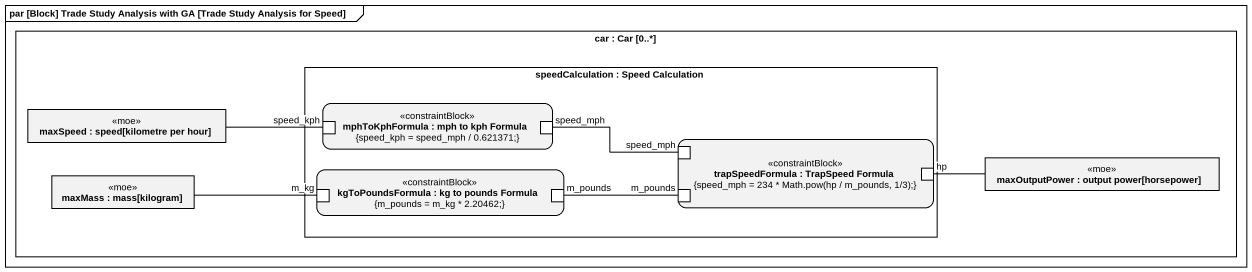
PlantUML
@startuml
mainframe par [Block] Trade Study Analysis with GA [Trade Study Analysis for Speed]
rectangle "car : Car [0..*]" as car {
  rectangle "speedCalculation : Speed Calculation" as speedCalculation {
    rectangle "mphToKphFormula : mph to kph Formula\n{speed_kph = speed_mph / 0.621371;}" as mphToKphFormula <<constraintBlock>> {
      port speed_kph
      port speed_mph
    }
    rectangle "trapSpeedFormula : TrapSpeed Formula\n{speed_mph = 234 * Math.pow(hp / m_pounds, 1/3);}" as trapSpeedFormula <<constraintBlock>> {
      port "speed_mph" as speed_mph_2
      port "m_pounds" as m_pounds_2
      port hp
    }
    rectangle "kgToPoundsFormula : kg to pounds Formula\n{m_pounds = m_kg * 2.20462;}" as kgToPoundsFormula <<constraintBlock>> {
      port m_kg
      port m_pounds
    }
  }
  rectangle "maxSpeed : speed[kilometre per hour]" as maxSpeed <<moe>>
  rectangle "maxMass : mass[kilogram]" as maxMass <<moe>>
  rectangle "maxOutputPower : output power[horsepower]" as maxOutputPower <<moe>>
}
maxSpeed -right- speed_kph
speed_mph -right- speed_mph_2
maxMass -right- m_kg
m_pounds -right- m_pounds_2
hp -right- maxOutputPower
@enduml
